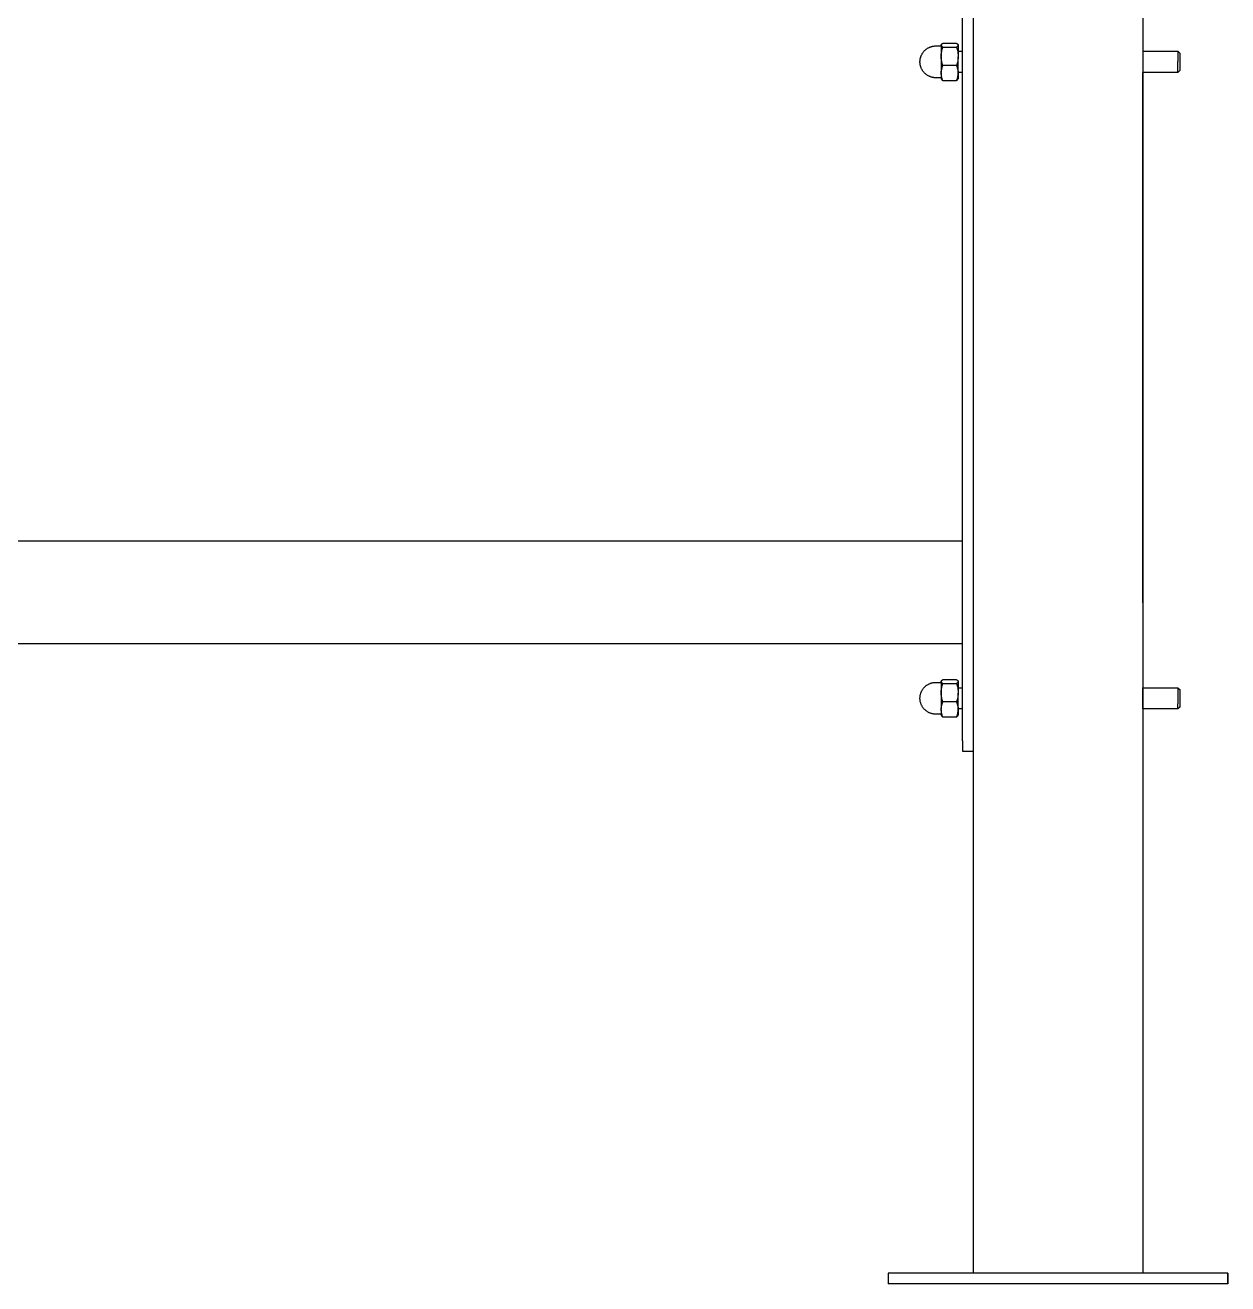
# Model space of a CAD drawing. Header units: millimetres. Extents: x -1656 to 3995, y -637 to 3312.
# Drawn here: x 2151 to 2718, y 1623 to 2216 of the extents above; entities that cross this region are included whole.
import ezdxf

# ---------------------------------------------------------------- set-up
doc = ezdxf.new("R2010")
doc.units = ezdxf.units.MM
doc.header["$MEASUREMENT"] = 0
doc.layers.add('Utwórz2D linie widoczne', color=7, linetype='Continuous', true_color=0x000000)

msp = doc.modelspace()

# ---------------------------------------------------------------- linework, layer by layer
at = {"layer": 'Utwórz2D linie widoczne'}
for p, q in [((2597.8, 2622.74), (2597.8, 1627.74)), ((2677.8, 2622.74), (2677.8, 1627.74)), ((2592.72, 1878.74), (2592.72, 2578.74)), ((2597.72, 2578.74), (2597.72, 1878.74)), ((2582.91, 2207.03), (2582.94, 2207.06)), ((2582.94, 2207.06), (2582.96, 2207.1)), ((2582.96, 2207.1), (2582.99, 2207.13)), ((2582.99, 2207.13), (2583.02, 2207.16)), ((2583.02, 2207.16), (2583.05, 2207.19)), ((2583.05, 2207.19), (2583.08, 2207.22)), ((2583.08, 2207.22), (2583.11, 2207.25)), ((2583.11, 2207.25), (2583.15, 2207.28)), ((2583.15, 2207.28), (2583.18, 2207.31)), ((2583.18, 2207.31), (2583.21, 2207.33)), ((2583.21, 2207.33), (2583.25, 2207.36)), ((2583.25, 2207.36), (2583.29, 2207.38)), ((2583.29, 2207.38), (2583.32, 2207.4)), ((2583.32, 2207.4), (2583.36, 2207.42)), ((2583.36, 2207.42), (2583.4, 2207.44)), ((2583.4, 2207.44), (2583.44, 2207.46)), ((2590.01, 2207.46), (2583.44, 2207.46)), ((2590.01, 2207.46), (2590.05, 2207.44)), ((2590.05, 2207.44), (2590.09, 2207.42)), ((2590.09, 2207.42), (2590.13, 2207.4)), ((2590.13, 2207.4), (2590.16, 2207.38)), ((2590.16, 2207.38), (2590.2, 2207.36)), ((2590.2, 2207.36), (2590.23, 2207.33)), ((2590.23, 2207.33), (2590.27, 2207.31)), ((2590.27, 2207.31), (2590.3, 2207.28)), ((2590.3, 2207.28), (2590.34, 2207.25)), ((2590.34, 2207.25), (2590.37, 2207.22)), ((2590.37, 2207.22), (2590.4, 2207.19)), ((2590.4, 2207.19), (2590.43, 2207.16)), ((2590.43, 2207.16), (2590.46, 2207.13)), ((2590.46, 2207.13), (2590.48, 2207.1)), ((2590.48, 2207.1), (2590.51, 2207.06)), ((2590.51, 2207.06), (2590.54, 2207.03)), ((2573.08, 2201.01), (2573.16, 2201.25)), ((2573.16, 2201.25), (2573.25, 2201.49)), ((2573.25, 2201.49), (2573.35, 2201.72)), ((2573.35, 2201.72), (2573.45, 2201.96)), ((2573.45, 2201.96), (2573.57, 2202.19)), ((2573.57, 2202.19), (2573.69, 2202.41)), ((2573.69, 2202.41), (2573.82, 2202.63)), ((2573.82, 2202.63), (2573.95, 2202.85)), ((2573.95, 2202.85), (2574.1, 2203.06)), ((2574.1, 2203.06), (2574.25, 2203.27)), ((2574.25, 2203.27), (2574.41, 2203.47)), ((2574.41, 2203.47), (2574.57, 2203.67)), ((2574.57, 2203.67), (2574.74, 2203.86)), ((2574.74, 2203.86), (2574.92, 2204.04)), ((2574.92, 2204.04), (2575.11, 2204.22)), ((2575.11, 2204.22), (2575.3, 2204.39)), ((2575.3, 2204.39), (2575.49, 2204.55)), ((2575.49, 2204.55), (2575.69, 2204.71)), ((2575.69, 2204.71), (2575.9, 2204.86)), ((2575.9, 2204.86), (2576.11, 2205.01)), ((2576.11, 2205.01), (2576.33, 2205.14)), ((2576.33, 2205.14), (2576.55, 2205.27)), ((2576.55, 2205.27), (2576.77, 2205.4)), ((2576.77, 2205.4), (2577, 2205.51)), ((2577, 2205.51), (2577.24, 2205.62)), ((2577.24, 2205.62), (2577.47, 2205.71)), ((2577.47, 2205.71), (2577.71, 2205.8)), ((2577.71, 2205.8), (2577.96, 2205.89)), ((2577.96, 2205.89), (2578.2, 2205.96)), ((2578.2, 2205.96), (2578.45, 2206.02)), ((2578.45, 2206.02), (2578.7, 2206.08)), ((2578.7, 2206.08), (2578.95, 2206.13)), ((2578.95, 2206.13), (2579.2, 2206.17)), ((2579.2, 2206.17), (2579.46, 2206.2)), ((2579.46, 2206.2), (2579.71, 2206.22)), ((2579.71, 2206.22), (2579.97, 2206.23)), ((2579.97, 2206.23), (2580.22, 2206.24)), ((2580.22, 2206.24), (2582.47, 2206.24)), ((2582.47, 2206.24), (2582.48, 2206.24)), ((2582.48, 2206.24), (2582.49, 2206.24)), ((2582.49, 2206.24), (2582.5, 2206.24)), ((2582.5, 2206.24), (2582.51, 2206.24)), ((2582.51, 2206.24), (2582.52, 2206.24)), ((2582.52, 2206.24), (2582.53, 2206.24)), ((2582.53, 2206.24), (2582.54, 2206.25)), ((2582.53, 2206.24), (2582.53, 2206.24)), ((2582.54, 2206.25), (2582.55, 2206.25)), ((2582.55, 2206.25), (2582.56, 2206.25)), ((2582.56, 2206.25), (2582.57, 2206.25)), ((2582.57, 2206.25), (2582.58, 2206.26)), ((2582.58, 2206.26), (2582.59, 2206.27)), ((2582.58, 2206.26), (2582.58, 2206.26)), ((2582.59, 2206.27), (2582.6, 2206.27)), ((2582.6, 2206.27), (2582.61, 2206.27)), ((2582.61, 2206.27), (2582.61, 2206.28)), ((2582.61, 2206.28), (2582.62, 2206.28)), ((2582.62, 2206.28), (2582.63, 2206.29)), ((2582.63, 2206.29), (2582.64, 2206.3)), ((2582.63, 2206.29), (2582.63, 2206.29)), ((2582.64, 2206.3), (2582.65, 2206.31)), ((2582.65, 2206.31), (2582.66, 2206.32)), ((2582.65, 2206.31), (2582.65, 2206.31)), ((2582.66, 2206.32), (2582.67, 2206.33)), ((2582.66, 2206.32), (2582.66, 2206.32)), ((2582.67, 2206.33), (2582.68, 2206.34)), ((2582.68, 2206.34), (2582.68, 2206.35)), ((2582.68, 2206.35), (2582.69, 2206.35)), ((2582.69, 2206.36), (2582.69, 2206.37)), ((2582.69, 2206.37), (2582.7, 2206.37)), ((2582.69, 2206.35), (2582.69, 2206.36)), ((2582.7, 2206.39), (2582.71, 2206.4)), ((2582.7, 2206.38), (2582.7, 2206.39)), ((2582.7, 2206.37), (2582.7, 2206.38)), ((2582.71, 2206.41), (2582.71, 2206.42)), ((2582.71, 2206.42), (2582.72, 2206.42)), ((2582.71, 2206.4), (2582.71, 2206.41)), ((2582.72, 2206.74), (2582.8, 2206.87)), ((2582.72, 2206.74), (2582.72, 2206.74)), ((2582.72, 2206.74), (2582.72, 2206.74)), ((2582.72, 2206.74), (2582.72, 2206.74)), ((2582.72, 2206.74), (2582.72, 2206.74)), ((2582.72, 2206.74), (2582.72, 2206.74)), ((2582.72, 2206.74), (2582.72, 2206.74)), ((2582.72, 2206.74), (2582.72, 2206.73)), ((2582.72, 2206.73), (2582.72, 2206.71)), ((2582.72, 2206.71), (2582.72, 2206.62)), ((2582.72, 2206.59), (2582.73, 2206.64)), ((2582.73, 2206.55), (2582.72, 2206.59)), ((2582.72, 2206.58), (2582.72, 2201.52)), ((2582.72, 2206.46), (2582.72, 2206.47)), ((2582.72, 2206.47), (2582.72, 2206.47)), ((2582.72, 2206.45), (2582.72, 2206.46)), ((2582.72, 2206.44), (2582.72, 2206.45)), ((2582.72, 2206.43), (2582.72, 2206.44)), ((2582.72, 2206.42), (2582.72, 2206.43)), ((2582.72, 2201.37), (2582.74, 2201.86)), ((2582.74, 2200.87), (2582.72, 2201.37)), ((2582.72, 2201.27), (2582.72, 2193.7)), ((2582.73, 2206.64), (2582.75, 2206.68)), ((2582.75, 2206.51), (2582.73, 2206.55)), ((2582.74, 2201.86), (2582.77, 2202.35)), ((2582.75, 2206.68), (2582.76, 2206.72)), ((2582.76, 2206.47), (2582.75, 2206.51)), ((2582.76, 2206.72), (2582.77, 2206.76)), ((2582.77, 2206.43), (2582.76, 2206.47)), ((2582.77, 2206.76), (2582.79, 2206.8)), ((2582.79, 2206.39), (2582.77, 2206.43)), ((2582.77, 2202.35), (2582.82, 2202.84)), ((2582.79, 2206.8), (2582.81, 2206.84)), ((2582.81, 2206.35), (2582.79, 2206.39)), ((2582.81, 2206.84), (2582.83, 2206.88)), ((2582.83, 2206.31), (2582.81, 2206.35)), ((2582.82, 2202.84), (2582.88, 2203.33)), ((2582.83, 2206.88), (2582.85, 2206.92)), ((2582.85, 2206.27), (2582.83, 2206.31)), ((2582.85, 2206.92), (2582.87, 2206.95)), ((2582.87, 2206.24), (2582.85, 2206.27)), ((2582.87, 2206.95), (2582.89, 2206.99)), ((2582.89, 2206.2), (2582.87, 2206.24)), ((2582.88, 2203.33), (2582.96, 2203.82)), ((2582.89, 2206.99), (2582.91, 2207.03)), ((2582.91, 2206.16), (2582.89, 2206.2)), ((2582.94, 2206.13), (2582.91, 2206.16)), ((2582.96, 2206.09), (2582.94, 2206.13)), ((2582.99, 2206.06), (2582.96, 2206.09)), ((2582.96, 2203.82), (2583.06, 2204.3)), ((2583.02, 2206.03), (2582.99, 2206.06)), ((2583.05, 2206), (2583.02, 2206.03)), ((2583.08, 2205.97), (2583.05, 2206)), ((2583.06, 2204.3), (2583.17, 2204.78)), ((2583.11, 2205.94), (2583.08, 2205.97)), ((2583.15, 2205.91), (2583.11, 2205.94)), ((2583.18, 2205.88), (2583.15, 2205.91)), ((2583.17, 2204.78), (2583.3, 2205.26)), ((2583.21, 2205.86), (2583.18, 2205.88)), ((2583.25, 2205.83), (2583.21, 2205.86)), ((2583.29, 2205.81), (2583.25, 2205.83)), ((2583.32, 2205.79), (2583.29, 2205.81)), ((2583.3, 2205.26), (2583.44, 2205.73)), ((2583.36, 2205.77), (2583.32, 2205.79)), ((2583.4, 2205.75), (2583.36, 2205.77)), ((2583.44, 2205.73), (2583.4, 2205.75)), ((2583.44, 2205.73), (2590.01, 2205.73)), ((2590.05, 2205.75), (2590.01, 2205.73)), ((2590.01, 2205.73), (2590.15, 2205.26)), ((2590.09, 2205.77), (2590.05, 2205.75)), ((2590.13, 2205.79), (2590.09, 2205.77)), ((2590.16, 2205.81), (2590.13, 2205.79)), ((2590.15, 2205.26), (2590.28, 2204.78)), ((2590.2, 2205.83), (2590.16, 2205.81)), ((2590.23, 2205.86), (2590.2, 2205.83)), ((2590.27, 2205.88), (2590.23, 2205.86)), ((2590.3, 2205.91), (2590.27, 2205.88)), ((2590.28, 2204.78), (2590.39, 2204.3)), ((2590.34, 2205.94), (2590.3, 2205.91)), ((2590.37, 2205.97), (2590.34, 2205.94)), ((2590.4, 2206), (2590.37, 2205.97)), ((2590.39, 2204.3), (2590.49, 2203.82)), ((2590.43, 2206.03), (2590.4, 2206)), ((2590.46, 2206.06), (2590.43, 2206.03)), ((2590.48, 2206.09), (2590.46, 2206.06)), ((2590.51, 2206.13), (2590.48, 2206.09)), ((2590.49, 2203.82), (2590.57, 2203.33)), ((2590.54, 2206.16), (2590.51, 2206.13)), ((2590.54, 2207.03), (2590.56, 2206.99)), ((2590.56, 2206.2), (2590.54, 2206.16)), ((2590.56, 2206.99), (2590.58, 2206.95)), ((2590.58, 2206.24), (2590.56, 2206.2)), ((2590.57, 2203.33), (2590.63, 2202.84)), ((2590.58, 2206.95), (2590.6, 2206.92)), ((2590.6, 2206.27), (2590.58, 2206.24)), ((2590.6, 2206.92), (2590.62, 2206.88)), ((2590.62, 2206.31), (2590.6, 2206.27)), ((2590.62, 2206.88), (2590.64, 2206.84)), ((2590.64, 2206.35), (2590.62, 2206.31)), ((2590.63, 2202.84), (2590.68, 2202.35)), ((2590.64, 2206.84), (2590.66, 2206.8)), ((2590.66, 2206.39), (2590.64, 2206.35)), ((2590.65, 2206.87), (2590.72, 2206.74)), ((2590.66, 2206.8), (2590.68, 2206.76)), ((2590.68, 2206.43), (2590.66, 2206.39)), ((2590.68, 2206.76), (2590.69, 2206.72)), ((2590.69, 2206.47), (2590.68, 2206.43)), ((2590.68, 2202.35), (2590.71, 2201.86)), ((2590.69, 2206.72), (2590.7, 2206.68)), ((2590.7, 2206.51), (2590.69, 2206.47)), ((2590.7, 2206.68), (2590.71, 2206.64)), ((2590.71, 2206.55), (2590.7, 2206.51)), ((2590.71, 2206.64), (2590.72, 2206.59)), ((2590.72, 2206.59), (2590.71, 2206.55)), ((2590.71, 2201.86), (2590.72, 2201.37)), ((2590.72, 2201.37), (2590.71, 2200.87)), ((2590.72, 2206.73), (2590.72, 2206.74)), ((2590.72, 2206.74), (2590.72, 2206.74)), ((2590.72, 2206.7), (2590.72, 2206.73)), ((2590.72, 2206.73), (2590.72, 2206.73)), ((2590.72, 2206.59), (2590.72, 2206.7)), ((2590.72, 2206.59), (2590.72, 2201.56)), ((2590.72, 2203.74), (2592.72, 2203.74)), ((2590.72, 2193.64), (2590.72, 2201.16)), ((2597.72, 2203.74), (2597.8, 2203.74)), ((2677.8, 2203.74), (2694.3, 2203.74)), ((2694.3, 2203.74), (2695.3, 2202.74)), ((2694.3, 2203.74), (2694.3, 2198.95)), ((2695.3, 2198.91), (2695.3, 2202.74)), ((2572.72, 2198.74), (2572.73, 2198.99)), ((2572.73, 2198.48), (2572.72, 2198.74)), ((2572.73, 2198.99), (2572.74, 2199.25)), ((2572.74, 2198.22), (2572.73, 2198.48)), ((2572.74, 2199.25), (2572.76, 2199.5)), ((2572.76, 2197.97), (2572.74, 2198.22)), ((2572.76, 2199.5), (2572.79, 2199.76)), ((2572.79, 2197.72), (2572.76, 2197.97)), ((2572.79, 2199.76), (2572.83, 2200.01)), ((2572.83, 2197.46), (2572.79, 2197.72)), ((2572.83, 2200.01), (2572.88, 2200.26)), ((2572.88, 2197.21), (2572.83, 2197.46)), ((2572.88, 2200.26), (2572.94, 2200.51)), ((2572.94, 2196.96), (2572.88, 2197.21)), ((2572.94, 2200.51), (2573, 2200.76)), ((2573, 2196.71), (2572.94, 2196.96)), ((2573, 2200.76), (2573.08, 2201.01)), ((2573.08, 2196.47), (2573, 2196.71)), ((2573.16, 2196.23), (2573.08, 2196.47)), ((2573.25, 2195.99), (2573.16, 2196.23)), ((2573.35, 2195.75), (2573.25, 2195.99)), ((2573.45, 2195.52), (2573.35, 2195.75)), ((2573.57, 2195.29), (2573.45, 2195.52)), ((2573.69, 2195.06), (2573.57, 2195.29)), ((2582.77, 2200.38), (2582.74, 2200.87)), ((2582.82, 2199.89), (2582.77, 2200.38)), ((2582.88, 2199.4), (2582.82, 2199.89)), ((2582.87, 2195.06), (2582.91, 2195.25)), ((2582.96, 2198.92), (2582.88, 2199.4)), ((2582.92, 2195.28), (2582.91, 2195.25)), ((2582.92, 2195.28), (2582.96, 2195.46)), ((2583.06, 2198.43), (2582.96, 2198.92)), ((2582.97, 2195.5), (2582.96, 2195.46)), ((2582.97, 2195.5), (2583.01, 2195.66)), ((2583.02, 2195.72), (2583.01, 2195.66)), ((2583.02, 2195.72), (2583.05, 2195.83)), ((2583.08, 2195.93), (2583.05, 2195.83)), ((2583.17, 2197.95), (2583.06, 2198.43)), ((2583.08, 2195.93), (2583.1, 2196)), ((2583.21, 2196.36), (2583.1, 2196)), ((2583.3, 2197.48), (2583.17, 2197.95)), ((2583.21, 2196.36), (2583.25, 2196.46)), ((2583.28, 2196.58), (2583.25, 2196.46)), ((2583.28, 2196.58), (2583.34, 2196.74)), ((2583.44, 2197), (2583.3, 2197.48)), ((2583.44, 2197), (2583.34, 2196.74)), ((2590.01, 2197), (2583.44, 2197)), ((2590.15, 2197.48), (2590.01, 2197)), ((2590.11, 2196.74), (2590.01, 2197)), ((2590.11, 2196.74), (2590.16, 2196.58)), ((2590.28, 2197.95), (2590.15, 2197.48)), ((2590.2, 2196.46), (2590.16, 2196.58)), ((2590.2, 2196.46), (2590.24, 2196.36)), ((2590.35, 2196), (2590.24, 2196.36)), ((2590.39, 2198.43), (2590.28, 2197.95)), ((2590.35, 2196), (2590.37, 2195.93)), ((2590.4, 2195.83), (2590.37, 2195.93)), ((2590.49, 2198.92), (2590.39, 2198.43)), ((2590.4, 2195.83), (2590.43, 2195.72)), ((2590.44, 2195.66), (2590.43, 2195.72)), ((2590.44, 2195.66), (2590.48, 2195.5)), ((2590.49, 2195.46), (2590.48, 2195.5)), ((2590.57, 2199.4), (2590.49, 2198.92)), ((2590.49, 2195.46), (2590.53, 2195.28)), ((2590.54, 2195.25), (2590.53, 2195.28)), ((2590.54, 2195.25), (2590.57, 2195.06)), ((2590.63, 2199.89), (2590.57, 2199.4)), ((2590.68, 2200.38), (2590.63, 2199.89)), ((2590.71, 2200.87), (2590.68, 2200.38)), ((2694.3, 2193.74), (2694.3, 2198.95)), ((2695.3, 2194.74), (2695.3, 2198.91)), ((2573.82, 2194.84), (2573.69, 2195.06)), ((2573.95, 2194.62), (2573.82, 2194.84)), ((2574.1, 2194.41), (2573.95, 2194.62)), ((2574.25, 2194.2), (2574.1, 2194.41)), ((2574.41, 2194), (2574.25, 2194.2)), ((2574.57, 2193.81), (2574.41, 2194)), ((2574.74, 2193.62), (2574.57, 2193.81)), ((2574.92, 2193.43), (2574.74, 2193.62)), ((2575.11, 2193.26), (2574.92, 2193.43)), ((2575.3, 2193.08), (2575.11, 2193.26)), ((2575.49, 2192.92), (2575.3, 2193.08)), ((2575.69, 2192.76), (2575.49, 2192.92)), ((2575.9, 2192.61), (2575.69, 2192.76)), ((2576.11, 2192.47), (2575.9, 2192.61)), ((2576.33, 2192.33), (2576.11, 2192.47)), ((2576.55, 2192.2), (2576.33, 2192.33)), ((2576.77, 2192.08), (2576.55, 2192.2)), ((2577, 2191.96), (2576.77, 2192.08)), ((2577.24, 2191.86), (2577, 2191.96)), ((2577.47, 2191.76), (2577.24, 2191.86)), ((2577.71, 2191.67), (2577.47, 2191.76)), ((2577.96, 2191.59), (2577.71, 2191.67)), ((2578.2, 2191.51), (2577.96, 2191.59)), ((2578.45, 2191.45), (2578.2, 2191.51)), ((2578.7, 2191.39), (2578.45, 2191.45)), ((2578.95, 2191.35), (2578.7, 2191.39)), ((2579.2, 2191.31), (2578.95, 2191.35)), ((2579.46, 2191.28), (2579.2, 2191.31)), ((2579.71, 2191.25), (2579.46, 2191.28)), ((2579.97, 2191.24), (2579.71, 2191.25)), ((2580.22, 2191.24), (2579.97, 2191.24)), ((2582.47, 2191.24), (2580.22, 2191.24)), ((2582.48, 2191.24), (2582.47, 2191.24)), ((2582.49, 2191.24), (2582.48, 2191.24)), ((2582.5, 2191.24), (2582.49, 2191.24)), ((2582.51, 2191.23), (2582.5, 2191.24)), ((2582.52, 2191.23), (2582.51, 2191.23)), ((2582.53, 2191.23), (2582.52, 2191.23)), ((2582.54, 2191.23), (2582.53, 2191.23)), ((2582.53, 2191.23), (2582.53, 2191.23)), ((2582.55, 2191.22), (2582.54, 2191.23)), ((2582.56, 2191.22), (2582.55, 2191.22)), ((2582.57, 2191.22), (2582.56, 2191.22)), ((2582.58, 2191.22), (2582.57, 2191.22)), ((2582.58, 2191.21), (2582.58, 2191.22)), ((2582.59, 2191.21), (2582.58, 2191.21)), ((2582.6, 2191.2), (2582.59, 2191.21)), ((2582.61, 2191.2), (2582.6, 2191.2)), ((2582.61, 2191.19), (2582.61, 2191.2)), ((2582.62, 2191.19), (2582.61, 2191.19)), ((2582.63, 2191.18), (2582.62, 2191.19)), ((2582.64, 2191.17), (2582.63, 2191.18)), ((2582.63, 2191.18), (2582.63, 2191.18)), ((2582.65, 2191.17), (2582.64, 2191.17)), ((2582.65, 2191.16), (2582.65, 2191.17)), ((2582.66, 2191.16), (2582.65, 2191.16)), ((2582.66, 2191.15), (2582.66, 2191.16)), ((2582.67, 2191.14), (2582.66, 2191.15)), ((2582.68, 2191.14), (2582.67, 2191.14)), ((2582.68, 2191.13), (2582.68, 2191.14)), ((2582.69, 2191.12), (2582.68, 2191.13)), ((2582.69, 2191.11), (2582.69, 2191.12)), ((2582.7, 2191.1), (2582.69, 2191.11)), ((2582.69, 2191.11), (2582.69, 2191.11)), ((2582.7, 2191.09), (2582.7, 2191.1)), ((2582.7, 2191.08), (2582.7, 2191.09)), ((2582.71, 2191.07), (2582.7, 2191.08)), ((2582.71, 2191.06), (2582.71, 2191.07)), ((2582.71, 2191.07), (2582.71, 2191.07)), ((2582.72, 2191.05), (2582.71, 2191.06)), ((2582.72, 2193.51), (2582.73, 2193.76)), ((2582.74, 2193.18), (2582.72, 2193.51)), ((2582.72, 2193.35), (2582.72, 2190.74)), ((2582.72, 2191.04), (2582.72, 2191.05)), ((2582.72, 2191.03), (2582.72, 2191.04)), ((2582.72, 2191.02), (2582.72, 2191.03)), ((2582.72, 2191.01), (2582.72, 2191.02)), ((2582.72, 2191.02), (2582.72, 2191.02)), ((2582.72, 2191), (2582.72, 2191.01)), ((2582.81, 2190.59), (2582.72, 2190.74)), ((2582.73, 2193.76), (2582.74, 2194.02)), ((2582.74, 2194.02), (2582.76, 2194.27)), ((2582.76, 2192.86), (2582.74, 2193.18)), ((2582.76, 2194.27), (2582.79, 2194.52)), ((2582.79, 2192.53), (2582.76, 2192.86)), ((2582.79, 2194.52), (2582.82, 2194.77)), ((2582.83, 2192.21), (2582.79, 2192.53)), ((2582.81, 2190.59), (2582.85, 2190.54)), ((2582.82, 2194.77), (2582.87, 2195.02)), ((2582.89, 2191.89), (2582.83, 2192.21)), ((2582.85, 2190.54), (2582.89, 2190.49)), ((2582.87, 2195.06), (2582.87, 2195.02)), ((2582.95, 2191.57), (2582.89, 2191.89)), ((2582.89, 2190.49), (2582.93, 2190.43)), ((2582.93, 2190.43), (2582.97, 2190.38)), ((2583.03, 2191.25), (2582.95, 2191.57)), ((2582.97, 2190.38), (2583.02, 2190.34)), ((2583.02, 2190.34), (2583.07, 2190.29)), ((2583.12, 2190.94), (2583.03, 2191.25)), ((2583.07, 2190.29), (2583.12, 2190.24)), ((2583.21, 2190.62), (2583.12, 2190.94)), ((2583.12, 2190.24), (2583.17, 2190.2)), ((2583.17, 2190.2), (2583.22, 2190.16)), ((2583.32, 2190.32), (2583.21, 2190.62)), ((2583.22, 2190.16), (2583.27, 2190.12)), ((2583.27, 2190.12), (2583.33, 2190.08)), ((2583.44, 2190.01), (2583.32, 2190.32)), ((2583.33, 2190.08), (2583.38, 2190.05)), ((2583.38, 2190.05), (2583.44, 2190.01)), ((2583.44, 2190.01), (2590.01, 2190.01)), ((2590.01, 2190.01), (2590.13, 2190.32)), ((2590.01, 2190.01), (2590.07, 2190.05)), ((2590.07, 2190.05), (2590.12, 2190.08)), ((2590.12, 2190.08), (2590.18, 2190.12)), ((2590.13, 2190.32), (2590.24, 2190.62)), ((2590.18, 2190.12), (2590.23, 2190.16)), ((2590.23, 2190.16), (2590.28, 2190.2)), ((2590.24, 2190.62), (2590.33, 2190.94)), ((2590.28, 2190.2), (2590.33, 2190.24)), ((2590.33, 2190.94), (2590.42, 2191.25)), ((2590.33, 2190.24), (2590.38, 2190.29)), ((2590.38, 2190.29), (2590.43, 2190.34)), ((2590.42, 2191.25), (2590.5, 2191.57)), ((2590.43, 2190.34), (2590.48, 2190.38)), ((2590.48, 2190.38), (2590.52, 2190.43)), ((2590.5, 2191.57), (2590.56, 2191.89)), ((2590.52, 2190.43), (2590.56, 2190.49)), ((2590.56, 2191.89), (2590.62, 2192.21)), ((2590.56, 2190.49), (2590.6, 2190.54)), ((2590.58, 2195.02), (2590.57, 2195.06)), ((2590.58, 2195.02), (2590.63, 2194.77)), ((2590.6, 2190.54), (2590.64, 2190.59)), ((2590.62, 2192.21), (2590.66, 2192.53)), ((2590.63, 2194.77), (2590.66, 2194.52)), ((2590.72, 2190.74), (2590.64, 2190.59)), ((2590.66, 2194.52), (2590.69, 2194.27)), ((2590.66, 2192.53), (2590.69, 2192.86)), ((2590.69, 2194.27), (2590.71, 2194.02)), ((2590.69, 2192.86), (2590.71, 2193.18)), ((2590.71, 2194.05), (2590.7, 2194.1)), ((2590.71, 2194.02), (2590.72, 2193.76)), ((2590.71, 2193.18), (2590.72, 2193.51)), ((2590.72, 2193.76), (2590.72, 2193.51)), ((2592.72, 2193.74), (2590.72, 2193.74)), ((2590.72, 2193.43), (2590.72, 2190.74)), ((2597.8, 2193.74), (2597.72, 2193.74)), ((2677.8, 1943.74), (2677.8, 2193.74)), ((2694.3, 2193.74), (2677.8, 2193.74)), ((2677.81, 2193.74), (2677.81, 1953.74)), ((2695.3, 2194.74), (2694.31, 2193.74)), ((602.72, 1972.89), (2592.72, 1972.89)), ((2677.8, 1953.63), (2677.8, 1953.74)), ((2677.8, 1948.74), (2677.8, 1948.96)), ((2677.8, 1943.74), (2677.8, 1948.74)), ((2677.81, 1943.74), (2677.81, 1903.74)), ((602.72, 1924.59), (2592.72, 1924.59)), ((2575.3, 1904.39), (2575.49, 1904.55)), ((2575.49, 1904.55), (2575.69, 1904.71)), ((2575.69, 1904.71), (2575.9, 1904.86)), ((2575.9, 1904.86), (2576.11, 1905.01)), ((2576.11, 1905.01), (2576.33, 1905.14)), ((2576.33, 1905.14), (2576.55, 1905.27)), ((2576.55, 1905.27), (2576.77, 1905.4)), ((2576.77, 1905.4), (2577, 1905.51)), ((2577, 1905.51), (2577.24, 1905.62)), ((2577.24, 1905.62), (2577.47, 1905.71)), ((2577.47, 1905.71), (2577.71, 1905.8)), ((2577.71, 1905.8), (2577.96, 1905.89)), ((2577.96, 1905.89), (2578.2, 1905.96)), ((2578.2, 1905.96), (2578.45, 1906.02)), ((2578.45, 1906.02), (2578.7, 1906.08)), ((2578.7, 1906.08), (2578.95, 1906.13)), ((2578.95, 1906.13), (2579.2, 1906.17)), ((2579.2, 1906.17), (2579.46, 1906.2)), ((2579.46, 1906.2), (2579.71, 1906.22)), ((2579.71, 1906.22), (2579.97, 1906.23)), ((2579.97, 1906.23), (2580.22, 1906.24)), ((2580.22, 1906.24), (2582.47, 1906.24)), ((2582.47, 1906.24), (2582.48, 1906.24)), ((2582.48, 1906.24), (2582.49, 1906.24)), ((2582.49, 1906.24), (2582.5, 1906.24)), ((2582.5, 1906.24), (2582.51, 1906.24)), ((2582.51, 1906.24), (2582.52, 1906.24)), ((2582.52, 1906.24), (2582.53, 1906.24)), ((2582.53, 1906.24), (2582.54, 1906.25)), ((2582.53, 1906.24), (2582.53, 1906.24)), ((2582.54, 1906.25), (2582.55, 1906.25)), ((2582.55, 1906.25), (2582.56, 1906.25)), ((2582.56, 1906.25), (2582.57, 1906.25)), ((2582.57, 1906.25), (2582.58, 1906.26)), ((2582.58, 1906.26), (2582.59, 1906.27)), ((2582.58, 1906.26), (2582.58, 1906.26)), ((2582.59, 1906.27), (2582.6, 1906.27)), ((2582.6, 1906.27), (2582.61, 1906.27)), ((2582.61, 1906.27), (2582.61, 1906.28)), ((2582.61, 1906.28), (2582.62, 1906.28)), ((2582.62, 1906.28), (2582.63, 1906.29)), ((2582.63, 1906.29), (2582.64, 1906.3)), ((2582.63, 1906.29), (2582.63, 1906.29)), ((2582.64, 1906.3), (2582.65, 1906.31)), ((2582.65, 1906.31), (2582.66, 1906.32)), ((2582.65, 1906.31), (2582.65, 1906.31)), ((2582.66, 1906.32), (2582.67, 1906.33)), ((2582.66, 1906.32), (2582.66, 1906.32)), ((2582.67, 1906.33), (2582.68, 1906.34)), ((2582.68, 1906.34), (2582.68, 1906.35)), ((2582.68, 1906.35), (2582.69, 1906.35)), ((2582.69, 1906.36), (2582.69, 1906.37)), ((2582.69, 1906.37), (2582.7, 1906.37)), ((2582.69, 1906.35), (2582.69, 1906.36)), ((2582.7, 1906.39), (2582.71, 1906.4)), ((2582.7, 1906.38), (2582.7, 1906.39)), ((2582.7, 1906.37), (2582.7, 1906.38)), ((2582.71, 1906.41), (2582.71, 1906.42)), ((2582.71, 1906.42), (2582.72, 1906.42)), ((2582.71, 1906.4), (2582.71, 1906.41)), ((2582.72, 1906.74), (2582.8, 1906.87)), ((2582.72, 1906.74), (2582.72, 1906.74)), ((2582.72, 1906.74), (2582.72, 1906.74)), ((2582.72, 1906.74), (2582.72, 1906.74)), ((2582.72, 1906.74), (2582.72, 1906.74)), ((2582.72, 1906.74), (2582.72, 1906.74)), ((2582.72, 1906.74), (2582.72, 1906.74)), ((2582.72, 1906.74), (2582.72, 1906.73)), ((2582.72, 1906.73), (2582.72, 1906.71)), ((2582.72, 1906.71), (2582.72, 1906.62)), ((2582.72, 1906.59), (2582.73, 1906.64)), ((2582.73, 1906.55), (2582.72, 1906.59)), ((2582.72, 1906.58), (2582.72, 1901.52)), ((2582.72, 1906.46), (2582.72, 1906.47)), ((2582.72, 1906.47), (2582.72, 1906.47)), ((2582.72, 1906.45), (2582.72, 1906.46)), ((2582.72, 1906.44), (2582.72, 1906.45)), ((2582.72, 1906.43), (2582.72, 1906.44)), ((2582.72, 1906.42), (2582.72, 1906.43)), ((2582.73, 1906.64), (2582.75, 1906.68)), ((2582.75, 1906.51), (2582.73, 1906.55)), ((2582.75, 1906.68), (2582.76, 1906.72)), ((2582.76, 1906.47), (2582.75, 1906.51)), ((2582.76, 1906.72), (2582.77, 1906.76)), ((2582.77, 1906.43), (2582.76, 1906.47)), ((2582.77, 1906.76), (2582.79, 1906.8)), ((2582.79, 1906.39), (2582.77, 1906.43)), ((2582.79, 1906.8), (2582.81, 1906.84)), ((2582.81, 1906.35), (2582.79, 1906.39)), ((2582.81, 1906.84), (2582.83, 1906.88)), ((2582.83, 1906.31), (2582.81, 1906.35)), ((2582.83, 1906.88), (2582.85, 1906.92)), ((2582.85, 1906.27), (2582.83, 1906.31)), ((2582.85, 1906.92), (2582.87, 1906.95)), ((2582.87, 1906.24), (2582.85, 1906.27)), ((2582.87, 1906.95), (2582.89, 1906.99)), ((2582.89, 1906.2), (2582.87, 1906.24)), ((2582.89, 1906.99), (2582.91, 1907.03)), ((2582.91, 1906.16), (2582.89, 1906.2)), ((2582.91, 1907.03), (2582.94, 1907.06)), ((2582.94, 1906.13), (2582.91, 1906.16)), ((2582.94, 1907.06), (2582.96, 1907.1)), ((2582.96, 1906.09), (2582.94, 1906.13)), ((2582.99, 1906.06), (2582.96, 1906.09)), ((2582.96, 1907.1), (2582.99, 1907.13)), ((2582.99, 1907.13), (2583.02, 1907.16)), ((2583.02, 1906.03), (2582.99, 1906.06)), ((2583.02, 1907.16), (2583.05, 1907.19)), ((2583.05, 1906), (2583.02, 1906.03)), ((2583.05, 1907.19), (2583.08, 1907.22)), ((2583.08, 1905.97), (2583.05, 1906)), ((2583.06, 1904.3), (2583.17, 1904.78)), ((2583.08, 1907.22), (2583.11, 1907.25)), ((2583.11, 1905.94), (2583.08, 1905.97)), ((2583.11, 1907.25), (2583.15, 1907.28)), ((2583.15, 1905.91), (2583.11, 1905.94)), ((2583.15, 1907.28), (2583.18, 1907.31)), ((2583.18, 1905.88), (2583.15, 1905.91)), ((2583.17, 1904.78), (2583.3, 1905.26)), ((2583.18, 1907.31), (2583.21, 1907.33)), ((2583.21, 1905.86), (2583.18, 1905.88)), ((2583.21, 1907.33), (2583.25, 1907.36)), ((2583.25, 1905.83), (2583.21, 1905.86)), ((2583.25, 1907.36), (2583.29, 1907.38)), ((2583.29, 1905.81), (2583.25, 1905.83)), ((2583.29, 1907.38), (2583.32, 1907.4)), ((2583.32, 1905.79), (2583.29, 1905.81)), ((2583.3, 1905.26), (2583.44, 1905.73)), ((2583.32, 1907.4), (2583.36, 1907.42)), ((2583.36, 1905.77), (2583.32, 1905.79)), ((2583.36, 1907.42), (2583.4, 1907.44)), ((2583.4, 1905.75), (2583.36, 1905.77)), ((2583.4, 1907.44), (2583.44, 1907.46)), ((2583.44, 1905.73), (2583.4, 1905.75)), ((2590.01, 1907.46), (2583.44, 1907.46)), ((2583.44, 1905.73), (2590.01, 1905.73)), ((2590.01, 1907.46), (2590.05, 1907.44)), ((2590.05, 1905.75), (2590.01, 1905.73)), ((2590.01, 1905.73), (2590.15, 1905.26)), ((2590.05, 1907.44), (2590.09, 1907.42)), ((2590.09, 1905.77), (2590.05, 1905.75)), ((2590.09, 1907.42), (2590.13, 1907.4)), ((2590.13, 1905.79), (2590.09, 1905.77)), ((2590.13, 1907.4), (2590.16, 1907.38)), ((2590.16, 1905.81), (2590.13, 1905.79)), ((2590.15, 1905.26), (2590.28, 1904.78)), ((2590.16, 1907.38), (2590.2, 1907.36)), ((2590.2, 1905.83), (2590.16, 1905.81)), ((2590.2, 1907.36), (2590.23, 1907.33)), ((2590.23, 1905.86), (2590.2, 1905.83)), ((2590.27, 1905.88), (2590.23, 1905.86)), ((2590.23, 1907.33), (2590.27, 1907.31)), ((2590.27, 1907.31), (2590.3, 1907.28)), ((2590.3, 1905.91), (2590.27, 1905.88)), ((2590.28, 1904.78), (2590.39, 1904.3)), ((2590.3, 1907.28), (2590.34, 1907.25)), ((2590.34, 1905.94), (2590.3, 1905.91)), ((2590.34, 1907.25), (2590.37, 1907.22)), ((2590.37, 1905.97), (2590.34, 1905.94)), ((2590.37, 1907.22), (2590.4, 1907.19)), ((2590.4, 1906), (2590.37, 1905.97)), ((2590.4, 1907.19), (2590.43, 1907.16)), ((2590.43, 1906.03), (2590.4, 1906)), ((2590.43, 1907.16), (2590.46, 1907.13)), ((2590.46, 1906.06), (2590.43, 1906.03)), ((2590.46, 1907.13), (2590.48, 1907.1)), ((2590.48, 1906.09), (2590.46, 1906.06)), ((2590.48, 1907.1), (2590.51, 1907.06)), ((2590.51, 1906.13), (2590.48, 1906.09)), ((2590.51, 1907.06), (2590.54, 1907.03)), ((2590.54, 1906.16), (2590.51, 1906.13)), ((2590.54, 1907.03), (2590.56, 1906.99)), ((2590.56, 1906.2), (2590.54, 1906.16)), ((2590.56, 1906.99), (2590.58, 1906.95)), ((2590.58, 1906.24), (2590.56, 1906.2)), ((2590.58, 1906.95), (2590.6, 1906.92)), ((2590.6, 1906.27), (2590.58, 1906.24)), ((2590.6, 1906.92), (2590.62, 1906.88)), ((2590.62, 1906.31), (2590.6, 1906.27)), ((2590.62, 1906.88), (2590.64, 1906.84)), ((2590.64, 1906.35), (2590.62, 1906.31)), ((2590.64, 1906.84), (2590.66, 1906.8)), ((2590.66, 1906.39), (2590.64, 1906.35)), ((2590.65, 1906.87), (2590.72, 1906.74)), ((2590.66, 1906.8), (2590.68, 1906.76)), ((2590.68, 1906.43), (2590.66, 1906.39)), ((2590.68, 1906.76), (2590.69, 1906.72)), ((2590.69, 1906.47), (2590.68, 1906.43)), ((2590.69, 1906.72), (2590.7, 1906.68)), ((2590.7, 1906.51), (2590.69, 1906.47)), ((2590.7, 1906.68), (2590.71, 1906.64)), ((2590.71, 1906.55), (2590.7, 1906.51)), ((2590.71, 1906.64), (2590.72, 1906.59)), ((2590.72, 1906.59), (2590.71, 1906.55)), ((2590.72, 1906.73), (2590.72, 1906.74)), ((2590.72, 1906.74), (2590.72, 1906.74)), ((2590.72, 1906.7), (2590.72, 1906.73)), ((2590.72, 1906.73), (2590.72, 1906.73)), ((2590.72, 1906.59), (2590.72, 1906.7)), ((2590.72, 1906.59), (2590.72, 1901.56)), ((2572.72, 1898.74), (2572.73, 1898.99)), ((2572.73, 1898.48), (2572.72, 1898.74)), ((2572.73, 1898.99), (2572.74, 1899.25)), ((2572.74, 1899.25), (2572.76, 1899.5)), ((2572.76, 1899.5), (2572.79, 1899.76)), ((2572.79, 1899.76), (2572.83, 1900.01)), ((2572.83, 1900.01), (2572.88, 1900.26)), ((2572.88, 1900.26), (2572.94, 1900.51)), ((2572.94, 1900.51), (2573, 1900.76)), ((2573, 1900.76), (2573.08, 1901.01)), ((2573.08, 1901.01), (2573.16, 1901.25)), ((2573.16, 1901.25), (2573.25, 1901.49)), ((2573.25, 1901.49), (2573.35, 1901.72)), ((2573.35, 1901.72), (2573.45, 1901.96)), ((2573.45, 1901.96), (2573.57, 1902.19)), ((2573.57, 1902.19), (2573.69, 1902.41)), ((2573.69, 1902.41), (2573.82, 1902.63)), ((2573.82, 1902.63), (2573.95, 1902.85)), ((2573.95, 1902.85), (2574.1, 1903.06)), ((2574.1, 1903.06), (2574.25, 1903.27)), ((2574.25, 1903.27), (2574.41, 1903.47)), ((2574.41, 1903.47), (2574.57, 1903.67)), ((2574.57, 1903.67), (2574.74, 1903.86)), ((2574.74, 1903.86), (2574.92, 1904.04)), ((2574.92, 1904.04), (2575.11, 1904.22)), ((2575.11, 1904.22), (2575.3, 1904.39)), ((2582.72, 1901.37), (2582.74, 1901.86)), ((2582.74, 1900.87), (2582.72, 1901.37)), ((2582.72, 1901.27), (2582.72, 1893.7)), ((2582.74, 1901.86), (2582.77, 1902.35)), ((2582.77, 1900.38), (2582.74, 1900.87)), ((2582.77, 1902.35), (2582.82, 1902.84)), ((2582.82, 1899.89), (2582.77, 1900.38)), ((2582.82, 1902.84), (2582.88, 1903.33)), ((2582.88, 1899.4), (2582.82, 1899.89)), ((2582.88, 1903.33), (2582.96, 1903.82)), ((2582.96, 1898.92), (2582.88, 1899.4)), ((2582.96, 1903.82), (2583.06, 1904.3)), ((2583.06, 1898.43), (2582.96, 1898.92)), ((2590.39, 1904.3), (2590.49, 1903.82)), ((2590.49, 1898.92), (2590.39, 1898.43)), ((2590.49, 1903.82), (2590.57, 1903.33)), ((2590.57, 1899.4), (2590.49, 1898.92)), ((2590.57, 1903.33), (2590.63, 1902.84)), ((2590.63, 1899.89), (2590.57, 1899.4)), ((2590.63, 1902.84), (2590.68, 1902.35)), ((2590.68, 1900.38), (2590.63, 1899.89)), ((2590.68, 1902.35), (2590.71, 1901.86)), ((2590.71, 1900.87), (2590.68, 1900.38)), ((2590.71, 1901.86), (2590.72, 1901.37)), ((2590.72, 1901.37), (2590.71, 1900.87)), ((2590.72, 1903.74), (2592.72, 1903.74)), ((2590.72, 1893.64), (2590.72, 1901.16)), ((2597.72, 1903.74), (2597.8, 1903.74)), ((2677.8, 1893.74), (2677.8, 1903.74)), ((2677.8, 1903.74), (2694.3, 1903.74)), ((2677.8, 1902.7), (2677.8, 1903.74)), ((2677.8, 1898.74), (2677.8, 1899.07)), ((2677.8, 1893.74), (2677.8, 1898.74)), ((2694.3, 1903.74), (2695.3, 1902.74)), ((2694.3, 1903.74), (2694.3, 1896.2)), ((2695.3, 1896.71), (2695.3, 1902.73)), ((2572.74, 1898.22), (2572.73, 1898.48)), ((2572.76, 1897.97), (2572.74, 1898.22)), ((2572.79, 1897.72), (2572.76, 1897.97)), ((2572.83, 1897.46), (2572.79, 1897.72)), ((2572.88, 1897.21), (2572.83, 1897.46)), ((2572.94, 1896.96), (2572.88, 1897.21)), ((2573, 1896.71), (2572.94, 1896.96)), ((2573.08, 1896.47), (2573, 1896.71)), ((2573.16, 1896.23), (2573.08, 1896.47)), ((2573.25, 1895.99), (2573.16, 1896.23)), ((2573.35, 1895.75), (2573.25, 1895.99)), ((2573.45, 1895.52), (2573.35, 1895.75)), ((2573.57, 1895.29), (2573.45, 1895.52)), ((2573.69, 1895.06), (2573.57, 1895.29)), ((2573.82, 1894.84), (2573.69, 1895.06)), ((2573.95, 1894.62), (2573.82, 1894.84)), ((2574.1, 1894.41), (2573.95, 1894.62)), ((2574.25, 1894.2), (2574.1, 1894.41)), ((2574.41, 1894), (2574.25, 1894.2)), ((2574.57, 1893.81), (2574.41, 1894)), ((2574.74, 1893.62), (2574.57, 1893.81)), ((2574.92, 1893.43), (2574.74, 1893.62)), ((2575.11, 1893.26), (2574.92, 1893.43)), ((2575.3, 1893.08), (2575.11, 1893.26)), ((2575.49, 1892.92), (2575.3, 1893.08)), ((2575.69, 1892.76), (2575.49, 1892.92)), ((2575.9, 1892.61), (2575.69, 1892.76)), ((2576.11, 1892.47), (2575.9, 1892.61)), ((2582.72, 1893.51), (2582.73, 1893.76)), ((2582.74, 1893.18), (2582.72, 1893.51)), ((2582.72, 1893.35), (2582.72, 1890.74)), ((2582.73, 1893.76), (2582.74, 1894.02)), ((2582.74, 1894.02), (2582.76, 1894.27)), ((2582.76, 1892.86), (2582.74, 1893.18)), ((2582.76, 1894.27), (2582.79, 1894.52)), ((2582.79, 1892.53), (2582.76, 1892.86)), ((2582.79, 1894.52), (2582.82, 1894.77)), ((2582.82, 1894.77), (2582.87, 1895.02)), ((2582.87, 1895.06), (2582.91, 1895.25)), ((2582.87, 1895.06), (2582.87, 1895.02)), ((2582.92, 1895.28), (2582.91, 1895.25)), ((2582.92, 1895.28), (2582.96, 1895.46)), ((2582.97, 1895.5), (2582.96, 1895.46)), ((2582.97, 1895.5), (2583.01, 1895.66)), ((2583.02, 1895.72), (2583.01, 1895.66)), ((2583.02, 1895.72), (2583.05, 1895.83)), ((2583.08, 1895.93), (2583.05, 1895.83)), ((2583.17, 1897.95), (2583.06, 1898.43)), ((2583.08, 1895.93), (2583.1, 1896)), ((2583.21, 1896.36), (2583.1, 1896)), ((2583.3, 1897.48), (2583.17, 1897.95)), ((2583.21, 1896.36), (2583.25, 1896.46)), ((2583.28, 1896.58), (2583.25, 1896.46)), ((2583.28, 1896.58), (2583.34, 1896.74)), ((2583.44, 1897), (2583.3, 1897.48)), ((2583.44, 1897), (2583.34, 1896.74)), ((2590.01, 1897), (2583.44, 1897)), ((2590.15, 1897.48), (2590.01, 1897)), ((2590.11, 1896.74), (2590.01, 1897)), ((2590.11, 1896.74), (2590.16, 1896.58)), ((2590.28, 1897.95), (2590.15, 1897.48)), ((2590.2, 1896.46), (2590.16, 1896.58)), ((2590.2, 1896.46), (2590.24, 1896.36)), ((2590.35, 1896), (2590.24, 1896.36)), ((2590.39, 1898.43), (2590.28, 1897.95)), ((2590.35, 1896), (2590.37, 1895.93)), ((2590.4, 1895.83), (2590.37, 1895.93)), ((2590.4, 1895.83), (2590.43, 1895.72)), ((2590.44, 1895.66), (2590.43, 1895.72)), ((2590.44, 1895.66), (2590.48, 1895.5)), ((2590.49, 1895.46), (2590.48, 1895.5)), ((2590.49, 1895.46), (2590.53, 1895.28)), ((2590.54, 1895.25), (2590.53, 1895.28)), ((2590.54, 1895.25), (2590.57, 1895.06)), ((2590.58, 1895.02), (2590.57, 1895.06)), ((2590.58, 1895.02), (2590.63, 1894.77)), ((2590.63, 1894.77), (2590.66, 1894.52)), ((2590.66, 1894.52), (2590.69, 1894.27)), ((2590.66, 1892.53), (2590.69, 1892.86)), ((2590.69, 1894.27), (2590.71, 1894.02)), ((2590.69, 1892.86), (2590.71, 1893.18)), ((2590.71, 1894.05), (2590.7, 1894.1)), ((2590.71, 1894.02), (2590.72, 1893.76)), ((2590.71, 1893.18), (2590.72, 1893.51)), ((2590.72, 1893.76), (2590.72, 1893.51)), ((2592.72, 1893.74), (2590.72, 1893.74)), ((2590.72, 1893.43), (2590.72, 1890.74)), ((2597.8, 1893.74), (2597.72, 1893.74)), ((2694.3, 1893.74), (2677.8, 1893.74)), ((2677.81, 1893.74), (2677.81, 1627.74)), ((2694.3, 1893.74), (2694.3, 1896.2)), ((2695.3, 1894.74), (2694.31, 1893.74)), ((2695.3, 1894.74), (2695.3, 1896.71)), ((2576.33, 1892.33), (2576.11, 1892.47)), ((2576.55, 1892.2), (2576.33, 1892.33)), ((2576.77, 1892.08), (2576.55, 1892.2)), ((2577, 1891.96), (2576.77, 1892.08)), ((2577.24, 1891.86), (2577, 1891.96)), ((2577.47, 1891.76), (2577.24, 1891.86)), ((2577.71, 1891.67), (2577.47, 1891.76)), ((2577.96, 1891.59), (2577.71, 1891.67)), ((2578.2, 1891.51), (2577.96, 1891.59)), ((2578.45, 1891.45), (2578.2, 1891.51)), ((2578.7, 1891.39), (2578.45, 1891.45)), ((2578.95, 1891.35), (2578.7, 1891.39)), ((2579.2, 1891.31), (2578.95, 1891.35)), ((2579.46, 1891.28), (2579.2, 1891.31)), ((2579.71, 1891.25), (2579.46, 1891.28)), ((2579.97, 1891.24), (2579.71, 1891.25)), ((2580.22, 1891.24), (2579.97, 1891.24)), ((2582.47, 1891.24), (2580.22, 1891.24)), ((2582.48, 1891.24), (2582.47, 1891.24)), ((2582.49, 1891.24), (2582.48, 1891.24)), ((2582.5, 1891.24), (2582.49, 1891.24)), ((2582.51, 1891.23), (2582.5, 1891.24)), ((2582.52, 1891.23), (2582.51, 1891.23)), ((2582.53, 1891.23), (2582.52, 1891.23)), ((2582.54, 1891.23), (2582.53, 1891.23)), ((2582.53, 1891.23), (2582.53, 1891.23)), ((2582.55, 1891.22), (2582.54, 1891.23)), ((2582.56, 1891.22), (2582.55, 1891.22)), ((2582.57, 1891.22), (2582.56, 1891.22)), ((2582.58, 1891.22), (2582.57, 1891.22)), ((2582.58, 1891.21), (2582.58, 1891.22)), ((2582.59, 1891.21), (2582.58, 1891.21)), ((2582.6, 1891.2), (2582.59, 1891.21)), ((2582.61, 1891.2), (2582.6, 1891.2)), ((2582.61, 1891.19), (2582.61, 1891.2)), ((2582.62, 1891.19), (2582.61, 1891.19)), ((2582.63, 1891.18), (2582.62, 1891.19)), ((2582.64, 1891.17), (2582.63, 1891.18)), ((2582.63, 1891.18), (2582.63, 1891.18)), ((2582.65, 1891.17), (2582.64, 1891.17)), ((2582.65, 1891.16), (2582.65, 1891.17)), ((2582.66, 1891.16), (2582.65, 1891.16)), ((2582.66, 1891.15), (2582.66, 1891.16)), ((2582.67, 1891.14), (2582.66, 1891.15)), ((2582.68, 1891.14), (2582.67, 1891.14)), ((2582.68, 1891.13), (2582.68, 1891.14)), ((2582.69, 1891.12), (2582.68, 1891.13)), ((2582.69, 1891.11), (2582.69, 1891.12)), ((2582.7, 1891.1), (2582.69, 1891.11)), ((2582.69, 1891.11), (2582.69, 1891.11)), ((2582.7, 1891.09), (2582.7, 1891.1)), ((2582.7, 1891.08), (2582.7, 1891.09)), ((2582.71, 1891.07), (2582.7, 1891.08)), ((2582.71, 1891.06), (2582.71, 1891.07)), ((2582.71, 1891.07), (2582.71, 1891.07)), ((2582.72, 1891.05), (2582.71, 1891.06)), ((2582.72, 1891.04), (2582.72, 1891.05)), ((2582.72, 1891.03), (2582.72, 1891.04)), ((2582.72, 1891.02), (2582.72, 1891.03)), ((2582.72, 1891.01), (2582.72, 1891.02)), ((2582.72, 1891.02), (2582.72, 1891.02)), ((2582.72, 1891), (2582.72, 1891.01)), ((2582.81, 1890.59), (2582.72, 1890.74)), ((2582.83, 1892.21), (2582.79, 1892.53)), ((2582.81, 1890.59), (2582.85, 1890.54)), ((2582.89, 1891.89), (2582.83, 1892.21)), ((2582.85, 1890.54), (2582.89, 1890.49)), ((2582.95, 1891.57), (2582.89, 1891.89)), ((2582.89, 1890.49), (2582.93, 1890.43)), ((2582.93, 1890.43), (2582.97, 1890.38)), ((2583.03, 1891.25), (2582.95, 1891.57)), ((2582.97, 1890.38), (2583.02, 1890.34)), ((2583.02, 1890.34), (2583.07, 1890.29)), ((2583.12, 1890.94), (2583.03, 1891.25)), ((2583.07, 1890.29), (2583.12, 1890.24)), ((2583.21, 1890.62), (2583.12, 1890.94)), ((2583.12, 1890.24), (2583.17, 1890.2)), ((2583.17, 1890.2), (2583.22, 1890.16)), ((2583.32, 1890.32), (2583.21, 1890.62)), ((2583.22, 1890.16), (2583.27, 1890.12)), ((2583.27, 1890.12), (2583.33, 1890.08)), ((2583.44, 1890.01), (2583.32, 1890.32)), ((2583.33, 1890.08), (2583.38, 1890.05)), ((2583.38, 1890.05), (2583.44, 1890.01)), ((2583.44, 1890.01), (2590.01, 1890.01)), ((2590.01, 1890.01), (2590.13, 1890.32)), ((2590.01, 1890.01), (2590.07, 1890.05)), ((2590.07, 1890.05), (2590.12, 1890.08)), ((2590.12, 1890.08), (2590.18, 1890.12)), ((2590.13, 1890.32), (2590.24, 1890.62)), ((2590.18, 1890.12), (2590.23, 1890.16)), ((2590.23, 1890.16), (2590.28, 1890.2)), ((2590.24, 1890.62), (2590.33, 1890.94)), ((2590.28, 1890.2), (2590.33, 1890.24)), ((2590.33, 1890.94), (2590.42, 1891.25)), ((2590.33, 1890.24), (2590.38, 1890.29)), ((2590.38, 1890.29), (2590.43, 1890.34)), ((2590.42, 1891.25), (2590.5, 1891.57)), ((2590.43, 1890.34), (2590.48, 1890.38)), ((2590.48, 1890.38), (2590.52, 1890.43)), ((2590.5, 1891.57), (2590.56, 1891.89)), ((2590.52, 1890.43), (2590.56, 1890.49)), ((2590.56, 1891.89), (2590.62, 1892.21)), ((2590.56, 1890.49), (2590.6, 1890.54)), ((2590.6, 1890.54), (2590.64, 1890.59)), ((2590.62, 1892.21), (2590.66, 1892.53)), ((2590.72, 1890.74), (2590.64, 1890.59)), ((2592.72, 1878.74), (2592.72, 1873.74)), ((2597.72, 1878.74), (2597.72, 1873.74)), ((2592.72, 1873.74), (2597.72, 1873.74)), ((2562.8, 1627.74), (2557.8, 1627.74)), ((2557.8, 1627.74), (2557.8, 1622.74)), ((2712.8, 1627.74), (2562.8, 1627.74)), ((2717.8, 1627.74), (2712.8, 1627.74)), ((2717.8, 1627.74), (2717.81, 1627.74)), ((2717.8, 1622.74), (2717.8, 1627.74)), ((2717.81, 1627.74), (2717.81, 1622.74)), ((2562.8, 1622.74), (2557.8, 1622.74)), ((2712.8, 1622.74), (2562.8, 1622.74)), ((2717.8, 1622.74), (2712.8, 1622.74)), ((2717.81, 1622.74), (2717.8, 1622.74))]:
    msp.add_line(p, q, dxfattribs=at)

doc.saveas('drawing.dxf')
